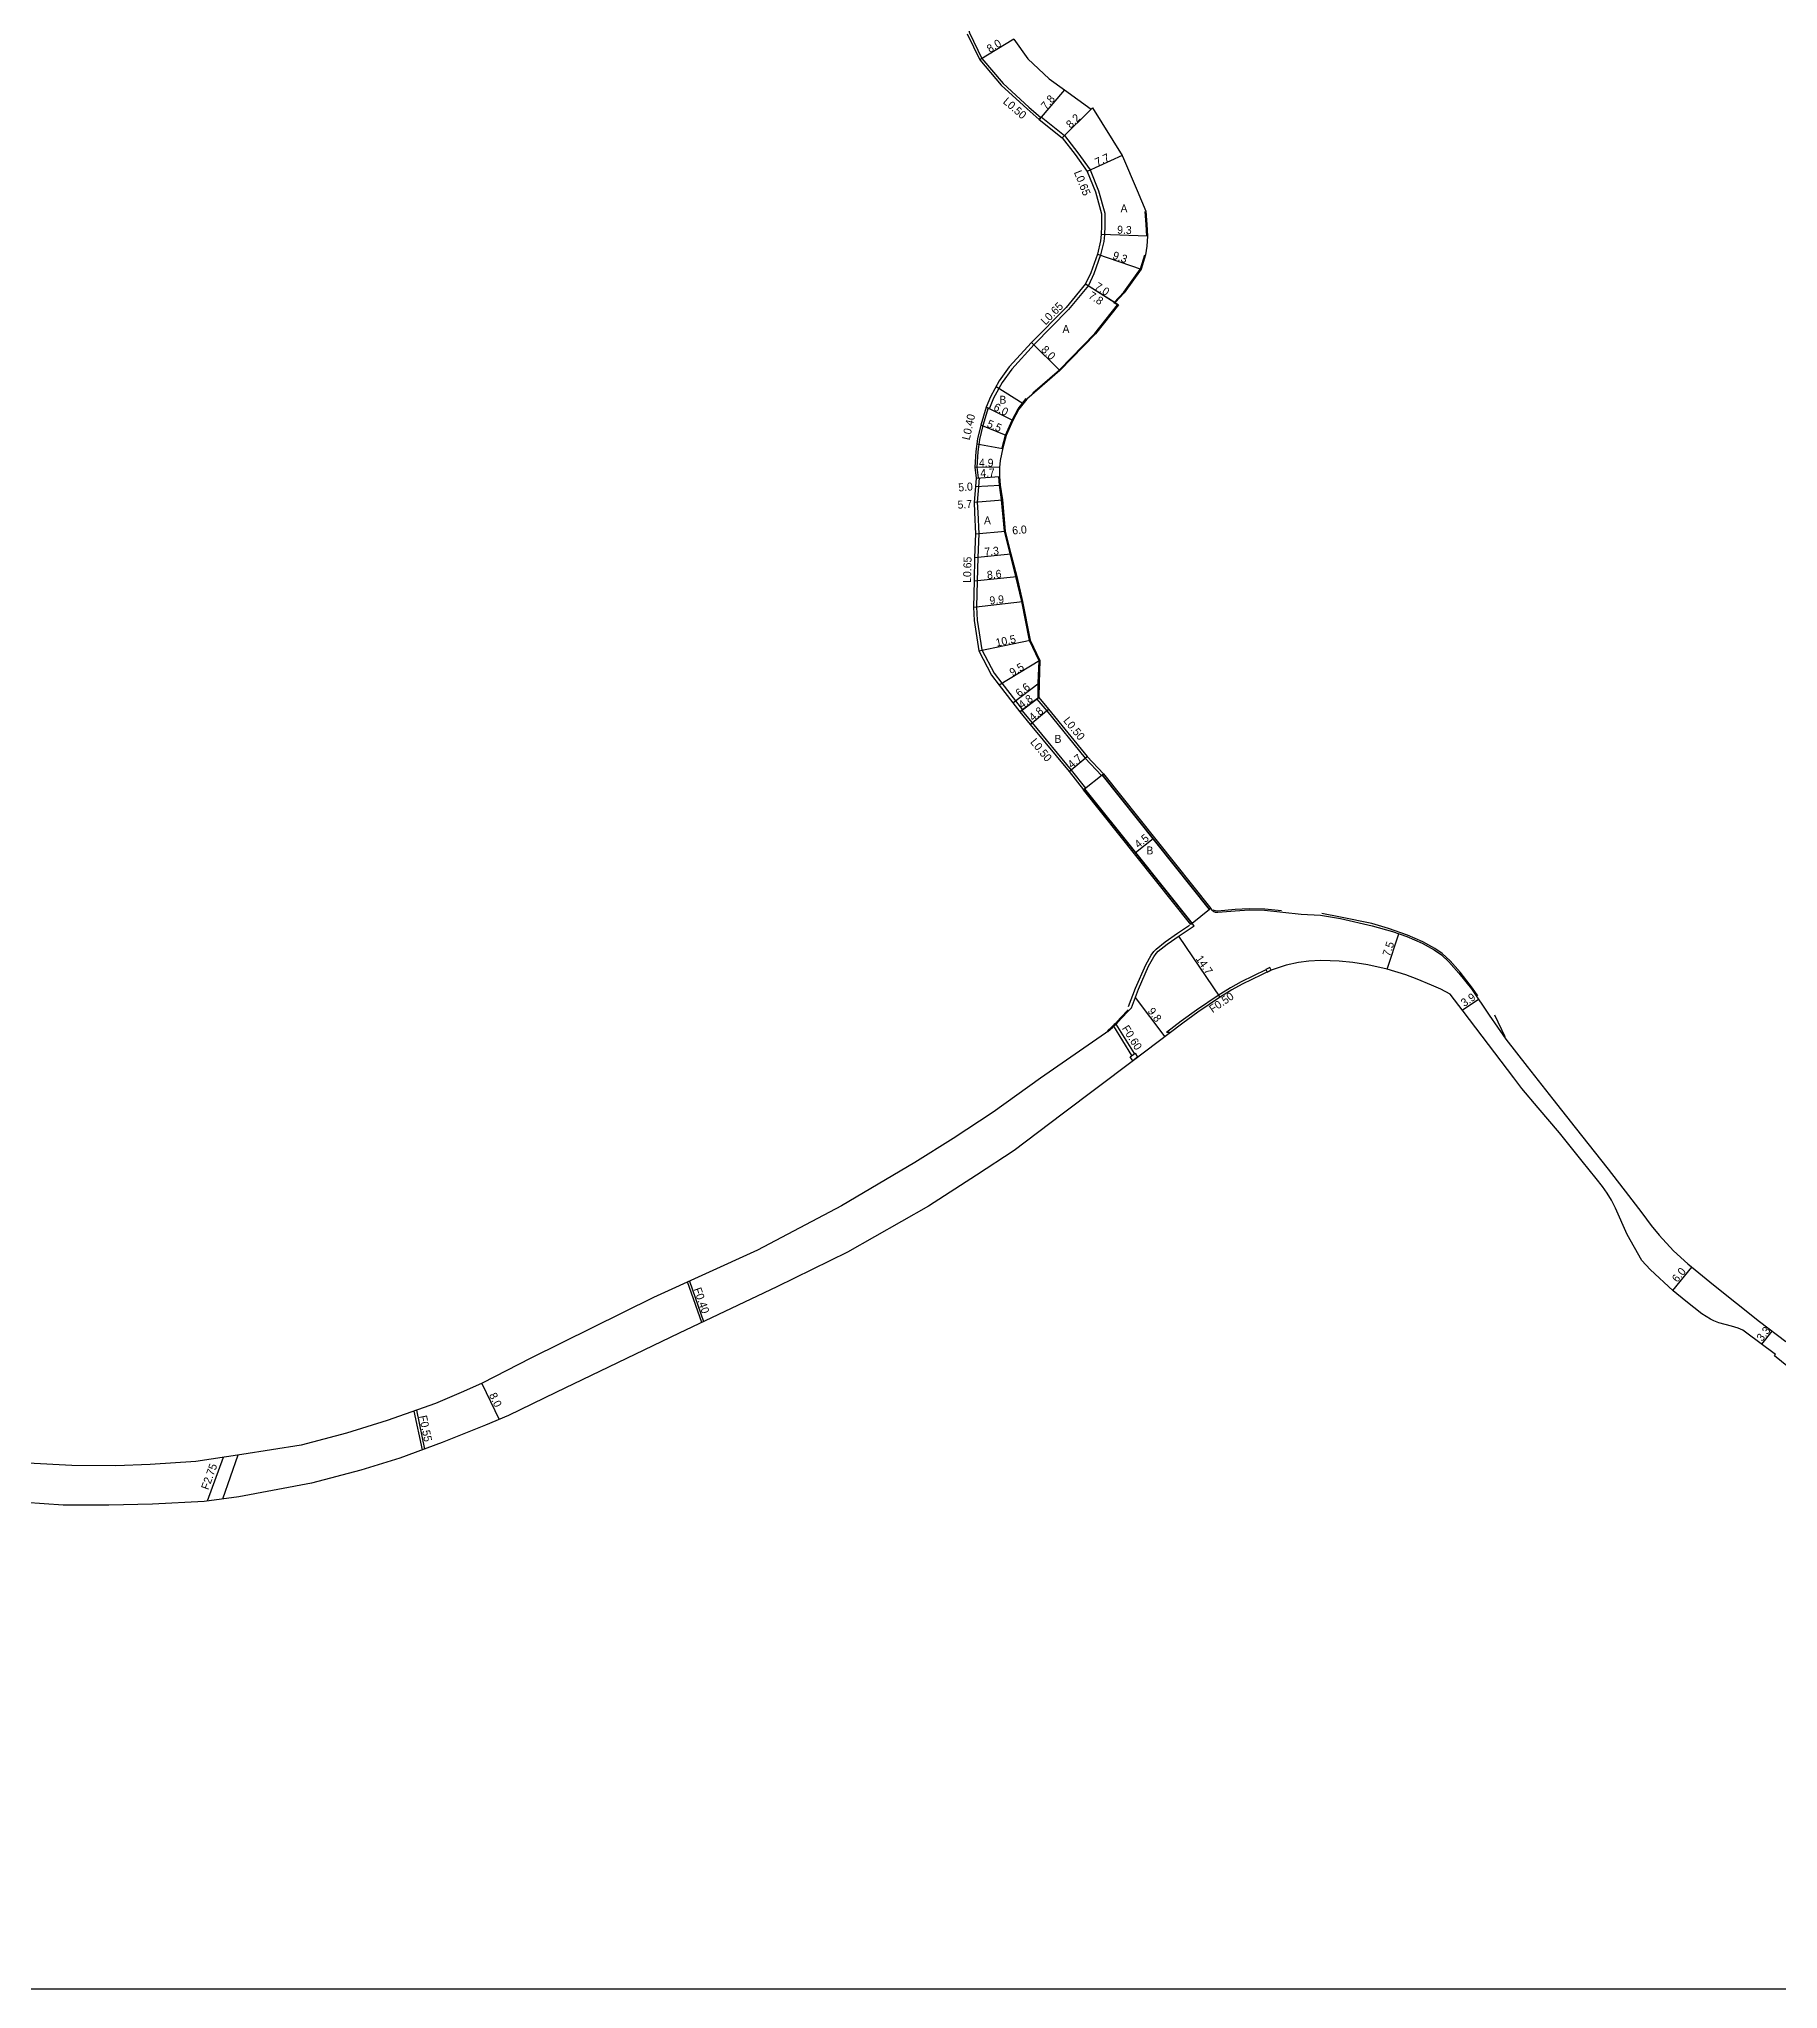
# Model space of a CAD drawing. Header units: metres. Extents: x -16000 to -12000, y -105000 to -102000.
# Drawn here: x -15651.4 to -15302.8, y -103800 to -103409.2 of the extents above; entities that cross this region are included whole.
import ezdxf

# ---------------------------------------------------------------- set-up
doc = ezdxf.new("R2010")
doc.units = ezdxf.units.M
doc.header["$LTSCALE"] = 2.5
for name, color, linetype in [('側溝・桝', 7, 'Continuous'), ('図郭', 7, 'Continuous'), ('幅員', 7, 'Continuous'), ('歩道・分離帯・安全施設', 7, 'Continuous'), ('舗装', 7, 'Continuous'), ('道路', 7, 'Continuous')]:
    doc.layers.add(name, color=color, linetype=linetype)
doc.styles.get("Standard").update_dxf_attribs({"font": ''})
doc.styles.get('Standard').set_extended_font_data('@MS PGothic')

msp = doc.modelspace()

# ---------------------------------------------------------------- linework, layer by layer
at = {"layer": '側溝・桝'}
for points in [[(-15467.6, -103388.46), (-15467.38, -103396.73), (-15466.53, -103402.35), (-15464.91, -103407.96), (-15462.39, -103413.09), (-15458.15, -103418.12), (-15453.01, -103422.85), (-15450.6, -103424.93), (-15450.6, -103424.93)], [(-15450.92, -103425.31), (-15450.6, -103424.93), (-15450.5, -103424.82)], [(-15450.5, -103424.82), (-15445.84, -103428.58), (-15443.16, -103431.99), (-15440.69, -103435.45), (-15439, -103439.65), (-15437.78, -103444.14), (-15437.77, -103446.41)], [(-15437.77, -103446.41), (-15437.77, -103446.67), (-15437.81, -103448.47), (-15437.97, -103449.79), (-15438.62, -103452.48), (-15439.94, -103456.29), (-15441.04, -103458.62), (-15445.05, -103463.45), (-15451.95, -103470.45), (-15456.39, -103475.36), (-15458.36, -103478.06), (-15460.06, -103481.17), (-15460.9, -103483.18), (-15460.92, -103483.26)], [(-15461.15, -103483.14), (-15462.24, -103486.68), (-15462.86, -103489.45), (-15463.24, -103491.94)], [(-15461.51, -103482.96), (-15461.15, -103483.14), (-15460.92, -103483.26)], [(-15463.24, -103491.94), (-15463.44, -103495.01), (-15463.16, -103497.18)], [(-15463.56, -103497.19), (-15463.16, -103497.18), (-15462.91, -103497.17)], [(-15462.91, -103497.17), (-15463.05, -103498.98), (-15463.32, -103502.02), (-15463.24, -103504.07), (-15463.04, -103508.35), (-15463.2, -103513.11), (-15463.32, -103517.84), (-15463.45, -103523.03), (-15463.32, -103525.7), (-15462.4, -103531.61), (-15459.93, -103536.33), (-15458.39, -103538.31), (-15455.66, -103541.87), (-15454.28, -103543.67), (-15454.39, -103543.76), (-15454.78, -103544.08)], [(-15454.39, -103543.76), (-15452.31, -103546.28), (-15444.5, -103555.71)], [(-15450.97, -103541.16), (-15451.36, -103541.48)], [(-15451.36, -103541.48), (-15449.4, -103543.83), (-15441.67, -103553.33), (-15438.45, -103556.78)], [(-15444.5, -103555.71), (-15441.65, -103559.34)], [(-15441.81, -103559.47), (-15441.65, -103559.34)], [(-15438.45, -103556.78), (-15438.29, -103556.66)], [(-15405.45, -103595.76), (-15410.43, -103598.16), (-15412.57, -103599.35), (-15415.06, -103600.87), (-15419.38, -103603.81), (-15422.45, -103606.06), (-15425.42, -103608.31)], [(-15424.58, -103608.33), (-15425.42, -103608.31)]]:
    msp.add_lwpolyline(points, dxfattribs=at)
msp.add_lwpolyline([(-15404.42, -103595.82), (-15404.69, -103595.26), (-15405.51, -103595.66), (-15405.24, -103596.21)], close=True, dxfattribs=at)
at = {"layer": '側溝・桝', "ltscale": 0.5, "flags": 128}
for points in [[(-15432.33, -103612.95), (-15435.95, -103607.04)], [(-15431.79, -103612.55), (-15435.51, -103606.61)], [(-15518.55, -103666.42), (-15521.38, -103658.31)], [(-15521.04, -103658.15), (-15518.22, -103666.26)], [(-15576.29, -103684.18), (-15574.59, -103691.98)], [(-15575.76, -103684), (-15574.14, -103691.82)], [(-15617.63, -103702.2), (-15614.45, -103693.45)], [(-15614.56, -103701.8), (-15611.48, -103692.98)]]:
    msp.add_lwpolyline(points, dxfattribs=at)
msp.add_lwpolyline([(-15432.12, -103614.01), (-15432.66, -103613.19), (-15431.68, -103612.47), (-15431.22, -103613.26)], close=True, dxfattribs=at)
at = {"layer": '図郭'}
msp.add_lwpolyline([(-16000, -103200), (-15200, -103200), (-15200, -103800), (-16000, -103800)], close=True, dxfattribs=at)
at = {"layer": '幅員'}
for points in [[(-15455.97, -103409.21), (-15462.81, -103413.36)], [(-15445.86, -103419.38), (-15450.92, -103425.31)], [(-15440.46, -103423.29), (-15446.31, -103429.04)], [(-15434.27, -103432.55), (-15441.27, -103435.76)], [(-15429.17, -103448.7), (-15438.47, -103448.42)], [(-15439.25, -103452.3), (-15430.47, -103455.36)], [(-15441.6, -103458.27), (-15435.02, -103462.46)], [(-15441.6, -103458.27), (-15435.7, -103462.03)], [(-15446.77, -103475.65), (-15452.43, -103470)], [(-15456.17, -103485.68), (-15461.51, -103482.96)], [(-15457.54, -103488.66), (-15462.63, -103486.58)], [(-15458.84, -103495.05), (-15463.84, -103495.03)], [(-15463.56, -103497.19), (-15458.87, -103496.9)], [(-15463.7, -103498.92), (-15458.71, -103498.64)], [(-15463.97, -103502), (-15458.29, -103501.55)], [(-15463.69, -103508.35), (-15457.71, -103507.84)], [(-15463.85, -103513.09), (-15456.59, -103512.37)], [(-15463.97, -103517.82), (-15455.41, -103516.92)], [(-15464.1, -103523.04), (-15454.26, -103521.92)], [(-15463.02, -103531.81), (-15452.73, -103529.71)], [(-15450.78, -103533.79), (-15458.91, -103538.71)], [(-15456.17, -103542.27), (-15450.94, -103538.25)], [(-15450.97, -103541.16), (-15454.78, -103544.08)], [(-15452.69, -103546.6), (-15449.02, -103543.52)], [(-15444.89, -103556.03), (-15441.29, -103553)], [(-15431.6, -103572.25), (-15428.09, -103569.44)], [(-15422.96, -103589.03), (-15414.7, -103601.24)], [(-15381.18, -103595.63), (-15378.8, -103588.51)], [(-15431.66, -103601.33), (-15425.73, -103609.17)], [(-15366.12, -103603.82), (-15362.87, -103601.65)], [(-15323.91, -103660), (-15320.06, -103655.35)], [(-15306.05, -103670.8), (-15303.99, -103668.17)], [(-15562.66, -103678.64), (-15559.15, -103685.86)]]:
    msp.add_lwpolyline(points, dxfattribs=at)
at = {"layer": '歩道・分離帯・安全施設'}
for points in [[(-15429.32, -103448.69), (-15429.48, -103446.41), (-15429.67, -103443.75)], [(-15452.17, -103480.12), (-15446.87, -103475.54), (-15439.75, -103468.22), (-15435.24, -103462.5), (-15435.93, -103462.06), (-15433.97, -103459.96), (-15430.6, -103455.29), (-15429.73, -103452.45)], [(-15458.36, -103491.11), (-15457.68, -103488.61), (-15456.3, -103485.61), (-15455.12, -103483.32), (-15453.49, -103481.27)], [(-15451.12, -103541.21), (-15451.09, -103538.25), (-15450.93, -103533.82), (-15452.88, -103529.76), (-15454.41, -103521.95), (-15455.56, -103516.96), (-15456.73, -103512.41), (-15457.86, -103507.86), (-15458.44, -103501.57), (-15458.86, -103498.65), (-15459.02, -103496.91)], [(-15433.02, -103603.12), (-15431.58, -103599.4), (-15429.54, -103594.75), (-15428.47, -103592.82), (-15427.96, -103592.09), (-15427.44, -103591.58), (-15425.66, -103590.14), (-15423.18, -103588.43), (-15420.77, -103586.8)], [(-15402.33, -103583.92), (-15405.71, -103583.57), (-15408.8, -103583.5), (-15411.64, -103583.65), (-15415.1, -103583.97), (-15415.6, -103583.94), (-15416.02, -103583.82)], [(-15362.98, -103600.96), (-15364.04, -103599.4), (-15366.55, -103596.23), (-15368.56, -103593.93), (-15370.1, -103592.51), (-15371.59, -103591.47), (-15374.03, -103590.14), (-15377.1, -103588.79), (-15380.89, -103587.45), (-15384.22, -103586.47), (-15390.52, -103585.17), (-15394.26, -103584.48)], [(-15433.08, -103603.74), (-15434.61, -103605.39), (-15435.64, -103606.48), (-15435.91, -103606.74), (-15436.37, -103607.2), (-15437.24, -103607.96)], [(-15357.48, -103609.21), (-15359.6, -103604.86)]]:
    msp.add_lwpolyline(points, dxfattribs=at)
at = {"layer": '舗装'}
for points in [[(-15459.53, -103478.83), (-15454.1, -103482.27)], [(-15463.4, -103490.35), (-15458.25, -103491.29)], [(-15454.78, -103544.08), (-15450.97, -103541.16)]]:
    msp.add_lwpolyline(points, dxfattribs=at)
at = {"layer": '道路'}
for points in [[(-15465.38, -103408.14), (-15462.81, -103413.36), (-15458.51, -103418.47), (-15453.34, -103423.23), (-15450.92, -103425.31), (-15446.31, -103429.04), (-15443.68, -103432.38), (-15441.27, -103435.76), (-15439.62, -103439.85), (-15438.43, -103444.22), (-15438.42, -103446.41)], [(-15455.97, -103409.21), (-15453.16, -103413.2), (-15448.9, -103417.22), (-15445.86, -103419.38), (-15440.46, -103423.29), (-15440.21, -103423.03)], [(-15440.21, -103423.03), (-15434.27, -103432.55), (-15434.2, -103432.69), (-15431.3, -103439.54), (-15429.52, -103443.74), (-15429.33, -103446.41)], [(-15438.42, -103446.41), (-15438.42, -103446.66), (-15438.47, -103448.42), (-15438.62, -103449.67), (-15439.25, -103452.3), (-15440.55, -103456.04), (-15441.6, -103458.27), (-15445.53, -103463.01), (-15452.43, -103470), (-15456.9, -103474.94), (-15458.92, -103477.71), (-15460.66, -103480.89), (-15461.51, -103482.96), (-15462.63, -103486.58), (-15463.25, -103489.37), (-15463.64, -103491.89), (-15463.84, -103495.03), (-15463.56, -103497.19), (-15463.7, -103498.92), (-15463.97, -103502), (-15463.89, -103504.1), (-15463.69, -103508.35), (-15463.85, -103513.09), (-15463.97, -103517.82), (-15464.1, -103523.04), (-15463.96, -103525.76), (-15463.02, -103531.81), (-15460.48, -103536.68), (-15458.91, -103538.71), (-15456.17, -103542.27), (-15454.78, -103544.08), (-15452.69, -103546.6), (-15444.89, -103556.03), (-15442.04, -103559.65)], [(-15429.33, -103446.41), (-15429.17, -103448.7), (-15429.31, -103450.7), (-15429.58, -103452.48), (-15430.47, -103455.36), (-15433.86, -103460.06), (-15435.7, -103462.03), (-15435.02, -103462.46), (-15439.64, -103468.32), (-15446.77, -103475.65), (-15453.38, -103481.37), (-15455, -103483.4), (-15456.17, -103485.68), (-15457.54, -103488.66), (-15458.22, -103491.15), (-15458.75, -103493.67), (-15458.84, -103495.05), (-15458.87, -103496.9), (-15458.71, -103498.64), (-15458.29, -103501.55), (-15457.71, -103507.84), (-15456.59, -103512.37), (-15455.41, -103516.92), (-15454.26, -103521.92), (-15452.73, -103529.71), (-15450.78, -103533.79), (-15450.94, -103538.25), (-15450.97, -103541.16), (-15449.02, -103543.52), (-15441.29, -103553), (-15438.05, -103556.47)], [(-15442.04, -103559.65), (-15441.81, -103559.47), (-15431.6, -103572.25)], [(-15416.11, -103583.92), (-15416.5, -103583.48), (-15416.74, -103583.66), (-15438.29, -103556.66), (-15438.05, -103556.47)], [(-15431.6, -103572.25), (-15420.25, -103586.47)], [(-15432.44, -103603.34), (-15431.01, -103599.64), (-15428.99, -103595.03), (-15427.95, -103593.14), (-15427.49, -103592.49), (-15427.03, -103592.04), (-15425.29, -103590.64), (-15422.83, -103588.94), (-15419.87, -103586.94), (-15420.25, -103586.47)], [(-15416.11, -103583.92), (-15415.93, -103584.03), (-15415.63, -103584.2)], [(-15415.63, -103584.2), (-15415.1, -103584.22), (-15411.62, -103583.91), (-15408.8, -103583.76), (-15405.73, -103583.82), (-15402.09, -103584.2), (-15398.4, -103584.62), (-15394.55, -103584.83), (-15390.54, -103585.46), (-15384.19, -103586.94), (-15380.12, -103588.05), (-15377.2, -103589.06), (-15374.16, -103590.4), (-15371.75, -103591.73), (-15370.28, -103592.74), (-15368.77, -103594.14), (-15366.78, -103596.42), (-15364.28, -103599.58), (-15360.68, -103604.86), (-15357.36, -103609.65), (-15353.1, -103615.11), (-15347.93, -103621.65), (-15343.46, -103627.33), (-15336.83, -103635.69), (-15332.75, -103640.96), (-15330.09, -103644.48), (-15328.22, -103646.96), (-15326.62, -103648.92), (-15323.76, -103652.09), (-15320.87, -103654.68), (-15315.73, -103658.9), (-15306.5, -103666.24), (-15301.26, -103670.27)], [(-15300.69, -103675.39), (-15303.51, -103673.1), (-15303.31, -103672.84), (-15309.32, -103668.37), (-15309.89, -103667.99), (-15310.79, -103667.57), (-15312.16, -103667.14), (-15314.68, -103666.51), (-15315.65, -103666.12), (-15316.35, -103665.75), (-15318.07, -103664.69), (-15321.26, -103662.17), (-15323.82, -103660.08), (-15328.47, -103655.82), (-15330.12, -103654.02), (-15333.05, -103648.82), (-15335.39, -103643.5), (-15336.22, -103641.93), (-15337.06, -103640.52), (-15338.01, -103639.17), (-15339.27, -103637.56), (-15342.04, -103634.07), (-15346.6, -103628.41), (-15350.88, -103623.42), (-15354.17, -103619.52), (-15355.79, -103617.43), (-15365.94, -103604.05), (-15368.55, -103600.65), (-15370.4, -103599.64), (-15372.28, -103598.81), (-15375.13, -103597.63), (-15377.4, -103596.78), (-15381.16, -103595.64), (-15385.02, -103594.75), (-15388.04, -103594.28), (-15390.76, -103593.99), (-15392.57, -103593.93), (-15394.51, -103593.91), (-15396.87, -103593.99), (-15398.92, -103594.29), (-15401.43, -103594.82), (-15404.42, -103595.82), (-15410.2, -103598.61), (-15412.31, -103599.78), (-15414.79, -103601.29), (-15419.09, -103604.22), (-15422.15, -103606.46), (-15432.26, -103614.13)], [(-15437.12, -103608.1), (-15436.24, -103607.33), (-15435.78, -103606.87), (-15435.51, -103606.61), (-15434.48, -103605.51), (-15432.94, -103603.87), (-15432.44, -103603.34)], [(-15437.12, -103608.1), (-15437.64, -103608.44), (-15450.62, -103617.45), (-15460.16, -103624.29), (-15468.13, -103629.57), (-15475.81, -103634.39), (-15490.55, -103643.03), (-15507.37, -103651.93), (-15528.22, -103661.42), (-15552.82, -103673.6), (-15562.58, -103678.61), (-15566.34, -103680.26), (-15571.95, -103682.65), (-15581.59, -103686.06), (-15589.75, -103688.58), (-15598.84, -103690.98), (-15610.77, -103692.87), (-15619.95, -103694.31), (-15629.11, -103694.86), (-15635.99, -103695.16), (-15644.79, -103695.1), (-15653.66, -103694.6)], [(-15432.26, -103614.13), (-15446.28, -103624.66), (-15455.96, -103631.96), (-15463.46, -103636.93), (-15473.09, -103643.1), (-15489.31, -103652.34), (-15503.53, -103659.29), (-15523.1, -103668.58), (-15547.83, -103680.46), (-15557.31, -103685.07), (-15561.88, -103687.03), (-15570.59, -103690.49), (-15579.04, -103693.64), (-15586.91, -103696.01), (-15596.79, -103698.65), (-15611.33, -103701.39), (-15618.27, -103702.28), (-15628.64, -103702.85), (-15637.42, -103703.06), (-15646.54, -103703.07), (-15657.96, -103702.25)]]:
    msp.add_lwpolyline(points, dxfattribs=at)
for points in [[(-15442.04, -103559.65), (-15441.81, -103559.47), (-15420.25, -103586.47), (-15420.49, -103586.66)], [(-15441.81, -103559.47), (-15438.29, -103556.66), (-15416.74, -103583.66), (-15420.25, -103586.47)], [(-15438.29, -103556.66), (-15438.05, -103556.47), (-15416.5, -103583.48), (-15416.74, -103583.66)]]:
    msp.add_lwpolyline(points, close=True, dxfattribs=at)

# ---------------------------------------------------------------- texts
at = {"layer": '側溝・桝'}
for s, rotation, p in [('L0.50', 319.1922, (-15458.3, -103421.96)), ('L0.65', 291.9606, (-15443.98, -103435.93)), ('L0.65', 45.3638, (-15449.64, -103466.64)), ('L0.40', 77.3888, (-15464.86, -103489.69)), ('L0.65', 88.5815, (-15464.59, -103518.21)), ('L0.50', 309.1526, (-15446.17, -103545.85)), ('L0.50', 309.6213, (-15452.8, -103550.17)), ('F0.50', 34.3901, (-15416.15, -103604.45)), ('F0.60', 302.0592, (-15434.39, -103607.48)), ('F0.40', 289.1791, (-15520.22, -103659.74)), ('F0.55', 281.7118, (-15575.24, -103685.21)), ('F2.75', 70.0514, (-15617.46, -103700.09))]:
    msp.add_text(s, height=1.6, rotation=rotation, dxfattribs=at).set_placement(p)
at = {"layer": '幅員'}
for s, rotation, p in [('8.0', 31.2884, (-15460.81, -103412.03)), ('7.8', 49.5693, (-15449.51, -103423.5)), ('8.2', 44.4924, (-15444.59, -103427.22)), ('7.7', 24.6529, (-15439.27, -103434.73)), ('9.3', 358.2741, (-15435.3, -103448.22)), ('9.3', 340.7965, (-15436.34, -103453.21)), ('7.0', 327.4793, (-15439.94, -103459.2)), ('7.8', 327.4793, (-15441.18, -103461.04)), ('8.0', 315.0323, (-15450.66, -103471.62)), ('6.0', 333.0004, (-15460.22, -103483.5)), ('5.5', 337.7512, (-15461.53, -103486.92)), ('4.9', 359.7467, (-15462.99, -103494.93)), ('4.7', 3.5363, (-15462.67, -103497.04)), ('5.0', 4.543, (-15467.07, -103499.89)), ('5.7', 3.2985, (-15467.23, -103503.35)), ('6.0', 4.9212, (-15456.25, -103508.51)), ('7.3', 5.6763, (-15461.82, -103512.79)), ('8.6', 5.9864, (-15461.29, -103517.44)), ('9.9', 6.5185, (-15460.78, -103522.56)), ('10.5', 11.5523, (-15459.46, -103530.99)), ('9.5', 31.1776, (-15456.26, -103536.99)), ('6.6', 37.5229, (-15454.88, -103541.15)), ('4.8', 37.4121, (-15454.32, -103543.49)), ('4.8', 40.0127, (-15452.14, -103546.01)), ('4.7', 40.0676, (-15444.38, -103555.47)), ('4.5', 38.5899, (-15431.02, -103571.46)), ('7.5', 71.5571, (-15380.63, -103593.19)), ('14.7', 304.0829, (-15419.62, -103593.51)), ('3.9', 33.6834, (-15365.7, -103603.23)), ('9.8', 307.0881, (-15429.27, -103604.08)), ('6.0', 50.3931, (-15323, -103658.51)), ('3.3', 51.8594, (-15306.01, -103670.34)), ('8.0', 295.9293, (-15561.25, -103680.97))]:
    msp.add_text(s, height=1.6, rotation=rotation, dxfattribs=at).set_placement(p)
at = {"layer": '舗装'}
for s, p in [('A', (-15434.61, -103443.96)), ('A', (-15446.24, -103468.12)), ('B', (-15458.9, -103482.31)), ('A', (-15461.98, -103506.48)), ('B', (-15447.85, -103550.27)), ('B', (-15429.43, -103572.63))]:
    msp.add_text(s, height=1.6, dxfattribs=at).set_placement(p)

doc.saveas('drawing.dxf')
